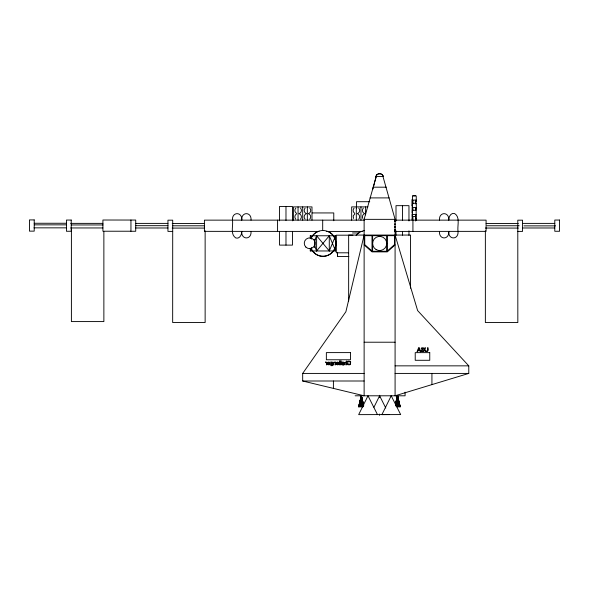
<?xml version="1.0" encoding="UTF-8"?>
<svg xmlns="http://www.w3.org/2000/svg" width="589" height="589" viewBox="0 0 589 589"><rect width="100%" height="100%" fill="white"/><g stroke="black" fill="none" stroke-linecap="round" stroke-linejoin="round"><path stroke-width="0.88" d="M379.574 397.303L379.574 395.499L379.603 397.531M415.628 220.139L415.628 216.561L412.926 216.561L412.926 231.425M379.566 415.363L379.574 414.074M361.204 406.756L361.307 395.793L363.649 405.063L361.307 395.793L358.605 406.763L363.177 406.749L361.307 395.793L358.664 406.763M397.391 406.756L397.494 395.793L400.27 406.741L396.691 406.756L397.494 395.793L400.211 406.741M394.991 229.798L394.902 229.298L394.939 230.225M361.167 398.532L361.307 395.793L363.744 405.902M397.406 397.619L397.494 395.793L400.137 406.741M360.497 406.756L361.307 395.793L363.398 405.063M251.039 231.425C251.731 240.076 241.048 240.076 241.748 231.425C241.895 234.569 239.657 239.178 235.894 238.022C229.924 234.348 233.443 225.653 232.456 220.139C231.757 211.495 242.44 211.495 241.748 220.139C241.048 211.495 251.731 211.495 251.039 220.139M439.468 220.139C438.768 211.495 449.451 211.495 448.759 220.139C448.612 216.995 450.843 212.386 454.605 213.542C460.576 217.223 457.057 225.911 458.051 231.425C458.743 240.076 448.06 240.076 448.759 231.425C449.451 240.076 438.768 240.076 439.468 231.425M360.998 398.539L361.307 395.793L363.465 405.902M397.089 399.452L397.494 395.793L399.968 406.749M395.02 229.916L394.821 229.261M359.857 406.756L361.307 395.793L362.257 400.851M396.154 405.917L397.494 395.793L399.835 406.749M360.475 400.859L361.307 395.793L361.653 398.326M396.522 401.698L397.494 395.793L398.606 401.691M394.932 221.538L394.917 220.934M359.312 406.763L361.307 395.793L362.588 406.749M395.653 405.917L397.494 395.793L399.371 406.749M394.939 227.185L394.947 226.794M394.939 231.551L394.932 231.087M359.216 405.917L361.307 395.793L361.521 398.532M395.756 404.231L397.494 395.793L398.083 400.005M358.9 406.763L361.307 395.793L361.918 406.749M395.462 405.077L397.494 395.793L398.782 406.749M358.738 406.763L361.307 395.793L361.351 398.532M395.521 404.231L397.494 395.793L397.641 397.619M364.127 235.063L345.89 311.736L302.68 373.419L302.68 381.002L364.127 395.793L364.127 219.351L376.673 174.992A3.895 3.843 -90 0 1 382.541 174.992L395.086 219.351L395.086 395.793L468.778 373.419L468.778 365.85L417.623 310.58L395.086 235.063M372.918 189.054L374.236 183.702M374.67 181.92L376.673 174.992M394.917 230.063L394.939 229.651M394.917 224.549L394.947 224.034M394.939 221.869L394.932 220.617M382.541 174.992L383.292 176.428L375.907 176.457L376.209 175.684M310.278 238.449L310.278 235.762L335.612 235.762L335.612 250.966L310.278 250.966L311.684 247.586M314.85 239.988L316.61 235.762L329.28 250.966L335.612 235.762M373.934 407.264L379.611 395.793L385.773 408.037M394.939 227.479L394.924 226.412M394.939 231.845L394.924 230.778M295.825 208.116C294.316 209.566 294.677 212.298 296.51 213.306M305.117 208.116C303.342 209.794 304.218 213.078 306.597 213.638C304.204 214.182 303.298 217.488 305.087 219.167M300.464 219.167C302.238 217.496 301.354 214.205 298.984 213.645C301.377 213.108 302.275 209.802 300.493 208.116M309.755 219.167C311.529 217.496 310.653 214.205 308.275 213.645C310.668 213.108 311.566 209.802 309.785 208.116M354.085 208.116C352.575 209.566 352.936 212.298 354.769 213.306M363.376 208.116C361.867 209.566 362.228 212.298 364.061 213.306M358.723 219.167C360.497 217.496 359.621 214.205 357.243 213.645C359.636 213.108 360.534 209.802 358.753 208.116M314.85 246.747L316.61 250.966L329.28 235.762L335.612 250.966M395.086 244.906L387.312 251.871L372.012 251.871L364.127 244.906M296.481 213.976C294.647 214.992 294.286 217.716 295.796 219.167M354.74 213.976L353.201 215.979L353.533 218.482M343.608 364.841C346.236 363.03 338.844 362.699 344.02 362.603A0.906 0.906 0 0 0 343.483 362.11C341.546 361.064 341.237 364.679 342.128 364.827L343.608 364.841A1.421 1.421 0 0 1 342.717 364.79M395.035 230.402L395.109 229.268M364.827 213.645C362.795 214.153 361.742 216.693 362.824 218.482M378.779 173.726L380.435 173.726M389.064 414.568L358.672 414.634L368 395.793L377.453 414.568M372.962 187.184L386.244 187.184M412.926 195.703L415.628 195.703M370.017 197.904L389.174 197.904M412.455 200.098L416.261 200.098M369.73 201.703L356.536 201.703L356.536 207.991M367.926 206.901L351.662 206.901L351.662 220.139M412.506 207.453L416.313 207.453M312.244 212.938L333.772 212.938L333.772 220.742M412.352 214.455L416.151 214.455M364.127 219.351L395.086 219.351M364.4 220.139L204.412 220.139L204.412 231.352L319.083 231.425M394.88 220.139L486.087 220.139L486.087 231.352L394.88 231.425M34.214 223.26L66.447 223.26M70.687 223.371L102.913 223.371M135.72 223.393L167.946 223.393M522.553 223.393L554.786 223.393M172.187 223.496L204.412 223.496M486.087 223.496L518.313 223.496M34.324 224.851L66.55 224.851M71.321 224.954L103.023 224.954M135.72 225.683L167.946 225.683M172.71 225.793L204.412 225.793M486.919 225.756L519.152 225.756M523.915 225.867L555.618 225.867M33.978 227.847L66.447 227.847M70.687 227.95L102.913 227.95M135.72 227.98L167.946 227.98M522.553 227.98L554.786 227.98M172.187 228.083L204.412 228.083M485.365 228.046L518.313 228.083M130.949 231.227L102.913 231.227L102.913 220.014L135.72 220.05L135.72 231.263L130.949 231.263L130.949 220.014M172.71 231.396L167.946 231.396L167.946 220.176L172.71 220.176L172.665 322.536L205.134 322.536L205.134 230.77M326.299 231.425L362.397 231.425M517.79 231.396L522.553 231.396L522.553 220.176L517.79 220.176L517.834 322.536L485.365 322.536L485.365 230.77M352.502 232.964L358.981 232.964M352.951 235.188L336.297 235.188L336.297 252.806L348.57 252.806M314.077 239.399L315.012 239.399L315.012 247.137L314.077 247.137M348.872 256.554L337.431 256.554L337.431 252.328M364.127 342.216L395.086 342.216M395.086 365.85L468.778 365.85M302.68 373.419L364.127 373.419M395.086 373.419L468.778 373.419M302.68 381.002L364.127 381.002M355.138 395.793L405.085 395.793L405.085 392.141M394.917 224.88L394.954 223.739M310.278 235.762L311.684 239.141M398.105 406.749L397.494 395.793L395.418 404.231L397.494 395.793L397.523 397.619M431.928 373.419L431.928 384.602M416.313 209.22L416.313 203.286L412.506 203.286L412.506 209.22M416.261 201.865L416.261 195.931L412.455 195.931L412.455 201.865M416.151 216.222L416.151 210.288L412.352 210.288L412.256 216.605M416.099 217.842L416.099 220.338M415.944 208.55L415.944 210.325M415.996 215.795L415.996 220.065M415.782 201.335L415.782 203.838M415.628 200.238L415.628 203.86M415.628 208.396L415.628 210.214M415.628 215.559L415.628 221M412.926 200.238L412.926 203.86M412.926 208.396L412.926 210.214M412.293 217.842L412.293 220.338M412.19 204.913L412.138 212.82M412.19 214.131L412.19 220.065M411.976 199.568L411.976 205.502M410.562 288.183L410.562 235.063L348.651 235.063L348.651 301.008M408.965 220.949L408.965 205.664L396.007 205.664L396.007 220.949M408.965 230.836L408.965 235.335M402.486 205.664L402.486 220.566M402.486 231.536L402.486 235.188M396.007 230.836L396.007 235.335M379.596 395.293L379.566 397.575M372.609 235.674L372.609 251.267L386.715 251.267L386.715 235.674L364.738 235.674L364.738 244.634L372.012 251.061L372.012 235.674M365.6 206.901L365.6 214.845M360.954 206.901L360.954 220.139M356.308 206.901L356.308 220.139M337.563 252.438L337.563 256.554M335.465 237.382L335.465 250.612M333.403 381.002L333.403 388.401M329.28 235.762L329.28 250.966M322.691 220.139L322.691 230.557M316.61 235.762L316.61 250.966M311.986 220.139L311.986 206.901L293.403 206.901L293.403 220.139M310.278 248.286L310.278 250.966M307.34 206.901L307.34 220.139M302.694 206.901L302.694 220.139M298.049 206.901L298.049 220.139M292.461 220.838L292.461 206.452L279.503 206.452L279.503 220.838M292.461 231.624L292.461 245.112L279.503 245.112L279.503 231.624M285.982 206.452L285.982 220.441M285.982 231.411L285.982 245.112M277.574 220.139L277.574 231.425M103.87 231.632L103.87 321.579L71.402 321.579L71.402 228.002M375.907 176.457A3.836 3.836 0 0 1 383.306 176.457M356.05 235.541A12.958 12.958 0 0 1 364.635 230.586M311.036 248.3A12.892 12.892 0 0 0 330.79 253.594A12.892 12.892 0 0 0 330.79 233.141A12.892 12.892 0 0 0 311.036 238.435A12.958 12.958 0 0 1 318.053 231.462M327.97 231.462A12.958 12.958 0 0 1 332.174 252.593A12.958 12.958 0 0 1 311.044 248.389M427.489 350.006C427.091 353.076 423.601 349.719 425.413 347.716L424.89 347.716C422.858 352.87 429.933 353.002 428.012 347.716L427.489 347.716L427.489 350.006M333.565 362.684L333.536 364.827L334.007 364.827C332.66 361.786 336.54 361.867 335.31 364.827L335.774 364.827L335.774 362.08L335.355 362.08C335.531 362.655 333.683 361.359 333.565 362.684M327.513 363.148L327.499 363.568L329.553 363.568L328.905 364.488L327.513 364.002C330.738 367.588 330.127 359.047 327.513 363.148M336.363 363.148L336.341 363.568L338.395 363.568L337.747 364.488L336.356 364.002C339.581 367.588 338.977 359.047 336.363 363.148M333.006 363.435L332.321 364.724L331.047 364.466L331.335 365.438L332.91 365.055L332.733 365.614L330.966 365.681L330.576 362.08L331.813 362.014A1.104 1.104 0 0 1 332.689 362.412L333.006 363.435M344.756 362.728L344.734 364.827L345.198 364.827C343.88 361.653 347.746 362.007 346.509 364.827L346.973 364.827L346.973 361.035L346.509 361.035C347.495 363.428 345.095 361.042 344.756 362.728M350.374 362.898L350.043 364.061L348.74 364.4A0.928 0.928 0 0 1 348.29 364.083L348.033 363.494L347.532 363.627L347.9 364.37A1.428 1.428 0 0 0 348.541 364.812L349.873 364.753A1.406 1.406 0 0 0 350.433 364.348L350.669 361.86A1.531 1.531 0 0 0 350.219 361.329L348.349 361.123A1.369 1.369 0 0 0 347.812 361.602L347.591 362.073L348.092 362.191L348.754 361.447L349.837 361.594L350.374 362.898M332.527 363.406C330.989 366.881 330.908 360.019 332.527 363.406M424.043 348.74C421.15 350.161 420.789 352.399 424.19 350.411L424.132 350.786A1.274 1.274 0 0 1 423.395 351.596C415.974 351.935 428.004 346.796 421.65 348.872L421.201 348.504A1.126 1.126 0 0 1 421.849 347.79L423.373 347.782L424.043 348.74M328.044 362.883L329.523 363.185L329.052 362.456L328.044 362.883M336.893 362.883L338.373 363.185L337.895 362.456L336.893 362.883M343.689 364.09C342.121 365.563 341.995 362.117 343.689 364.09M418.948 348.128L418.256 350.05L419.604 350.05L418.948 348.128M418.094 350.484L417.63 351.692L417.027 351.692L418.654 347.716L419.221 347.716L420.752 351.692L420.185 351.692L419.751 350.484L418.094 350.484M391.214 395.793L381.893 414.634L400.667 414.568L391.214 395.793M394.475 244.634L387.312 251.054L387.312 235.674L394.475 235.674L394.475 244.634M325.68 362.051C325.481 362.5 327.469 363.177 326.468 364.827L326.932 364.827L326.932 362.08L326.512 362.493L325.68 362.051M34.214 219.918L29.45 219.918L29.45 231.138L34.214 231.138L34.214 219.918M71.21 220.05L66.447 220.05L66.447 231.263L71.21 231.263L71.21 220.05M559.55 220.05L554.786 220.05L554.786 231.263L559.55 231.263L559.55 220.05M350.462 352.605L326.358 352.605L326.358 359.761L350.462 359.761L350.462 352.605M429.756 352.642L415.223 352.642L415.223 360.291L429.756 360.291L429.756 352.642M339.905 361.035L339.441 361.035L339.441 364.827L339.905 364.827L339.905 361.035M341.083 361.035L340.619 361.035L340.619 364.827L341.083 364.827L341.083 361.035M376.135 249.581A7.053 7.053 0 0 0 386.715 243.471A7.053 7.053 0 0 0 376.135 237.36A7.053 7.053 0 0 0 376.135 249.581M305.838 247.071A5.375 5.375 0 0 0 314.828 244.663A5.375 5.375 0 0 0 308.246 238.074A5.375 5.375 0 0 0 305.838 247.071"/></g></svg>
